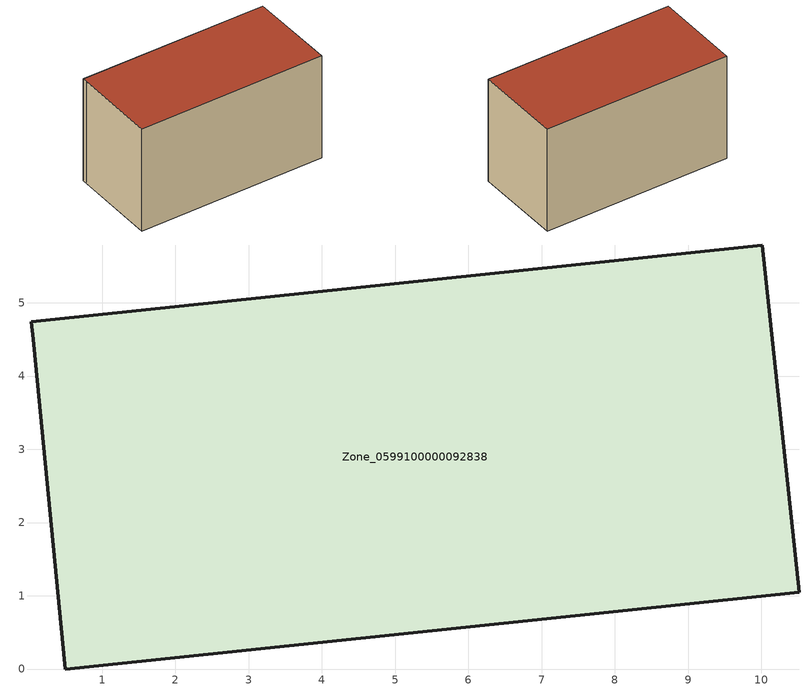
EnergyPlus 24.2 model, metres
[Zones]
Zone_0599100000092838
 floor ground (C_G): 0.03,4.74 10.02,5.79 10.52,1.05 0.5,0 0.06,4.5 z3.45
 wall outside (C_F): 10.52,1.05 10.02,5.79 0.03,4.74 0.06,4.5 0.5,0 10.52,1.05 z3.45:9.24
 roof outside (C_R): 10.02,5.79 0.03,4.74 0.06,4.5 0.5,0 10.52,1.05 z9.24
[BUILDING]
Pand.0599100000092838: North Axis=0; Terrain=City; Loads Convergence Tolerance Value=0.04; Temperature Convergence Tolerance Value=0.4; Solar Distribution=FullExterior; Maximum Number of Warmup Days=25; Minimum Number of Warmup Days=1
[Site:Location]
Rotterdam.The.Hague.AP_ZH_NLD Design_Conditions: Latitude=51.96; Longitude=4.45; Time Zone=1; Elevation=-4.5
[SITE:GROUNDTEMPERATURE:BUILDINGSURFACE]
18, 18, 18, 18, 18, 18, 18, 18, 18, 18, 18, 18
[MATERIAL] Thermal Absorptance=0.9; Solar Absorptance=0.7; Visible Absorptance=0.7
Name | Roughness | Thickness | Conductivity | Density | Specific Heat
G.TC.1946-1964 | MediumSmooth | 0.15 | 1 | 540 | 1210
F.TC.1946-1964 | Rough | 0.3 | 0.857143 | 1920 | 840
R.TC.1946-1964 | MediumRough | 0.2 | 0.235294 | 1500 | 1000
[CONSTRUCTION]
C_G: G.TC.1946-1964
C_F: F.TC.1946-1964
C_R: R.TC.1946-1964
[ZONE]
Zone_0599100000092838: Type=1; Multiplier=1; Ceiling Height=Autocalculate; Volume=Autocalculate; Floor Area=autocalculate; Part of Total Floor Area=Yes
[ZONEINFILTRATION:DESIGNFLOWRATE]
Infil_Zone_0599100000092838: Zone or ZoneList or Space or SpaceList=Zone_0599100000092838; Schedule=AlwaysOn; Design Flow Rate Calculation Method=Flow/Area; Flow Rate per Floor Area=0.003; Constant Term Coefficient=1; Temperature Term Coefficient=0; Velocity Term Coefficient=0; Velocity Squared Term Coefficient=0
[HVACTEMPLATE:ZONE:IDEALLOADSAIRSYSTEM]
Zone_0599100000092838: Maximum Heating Supply Air Temperature=50; Minimum Cooling Supply Air Temperature=13; Maximum Heating Supply Air Humidity Ratio=0.0156; Minimum Cooling Supply Air Humidity Ratio=0.0077; Heating Limit=NoLimit; Cooling Limit=NoLimit; Dehumidification Control Type=ConstantSensibleHeatRatio; Cooling Sensible Heat Ratio=0.7; Dehumidification Setpoint=60; Humidification Control Type=None; Humidification Setpoint=30; Outdoor Air Method=None; Outdoor Air Flow Rate per Person=0.00944; Outdoor Air Flow Rate per Zone Floor Area=0; Outdoor Air Flow Rate per Zone=0; Demand Controlled Ventilation Type=None; Outdoor Air Economizer Type=NoEconomizer; Heat Recovery Type=None; Sensible Heat Recovery Effectiveness=0.7; Latent Heat Recovery Effectiveness=0.65
[ZONECONTROL:THERMOSTAT]
ThermostatControl_Zone_0599100000092838: Zone or ZoneList=Zone_0599100000092838; Control Type Schedule=DualSetpointControlType; Control 1=Thermostat_Zone_0599100000092838; Temperature Difference Between Cutout And Setpoint=0
[THERMOSTATSETPOINT:DUALSETPOINT]
Thermostat_Zone_0599100000092838: Heating Setpoint Temperature Schedule=HeatingSetpoint_Zone_0599100000092838; Cooling Setpoint Temperature Schedule=CoolingSetpoint_Zone_0599100000092838
[SCHEDULE:COMPACT]
HeatingSetpoint_Zone_0599100000092838: Through: 12/31, For: AllDays, Until: 24:00, 21
CoolingSetpoint_Zone_0599100000092838: Through: 12/31, For: AllDays, Until: 24:00, 24
DualSetpointControlType: Through: 12/31, For: AllDays, Until: 24:00, 4
AlwaysOn: Through: 12/31, For: AllDays, Until: 24:00, 1
